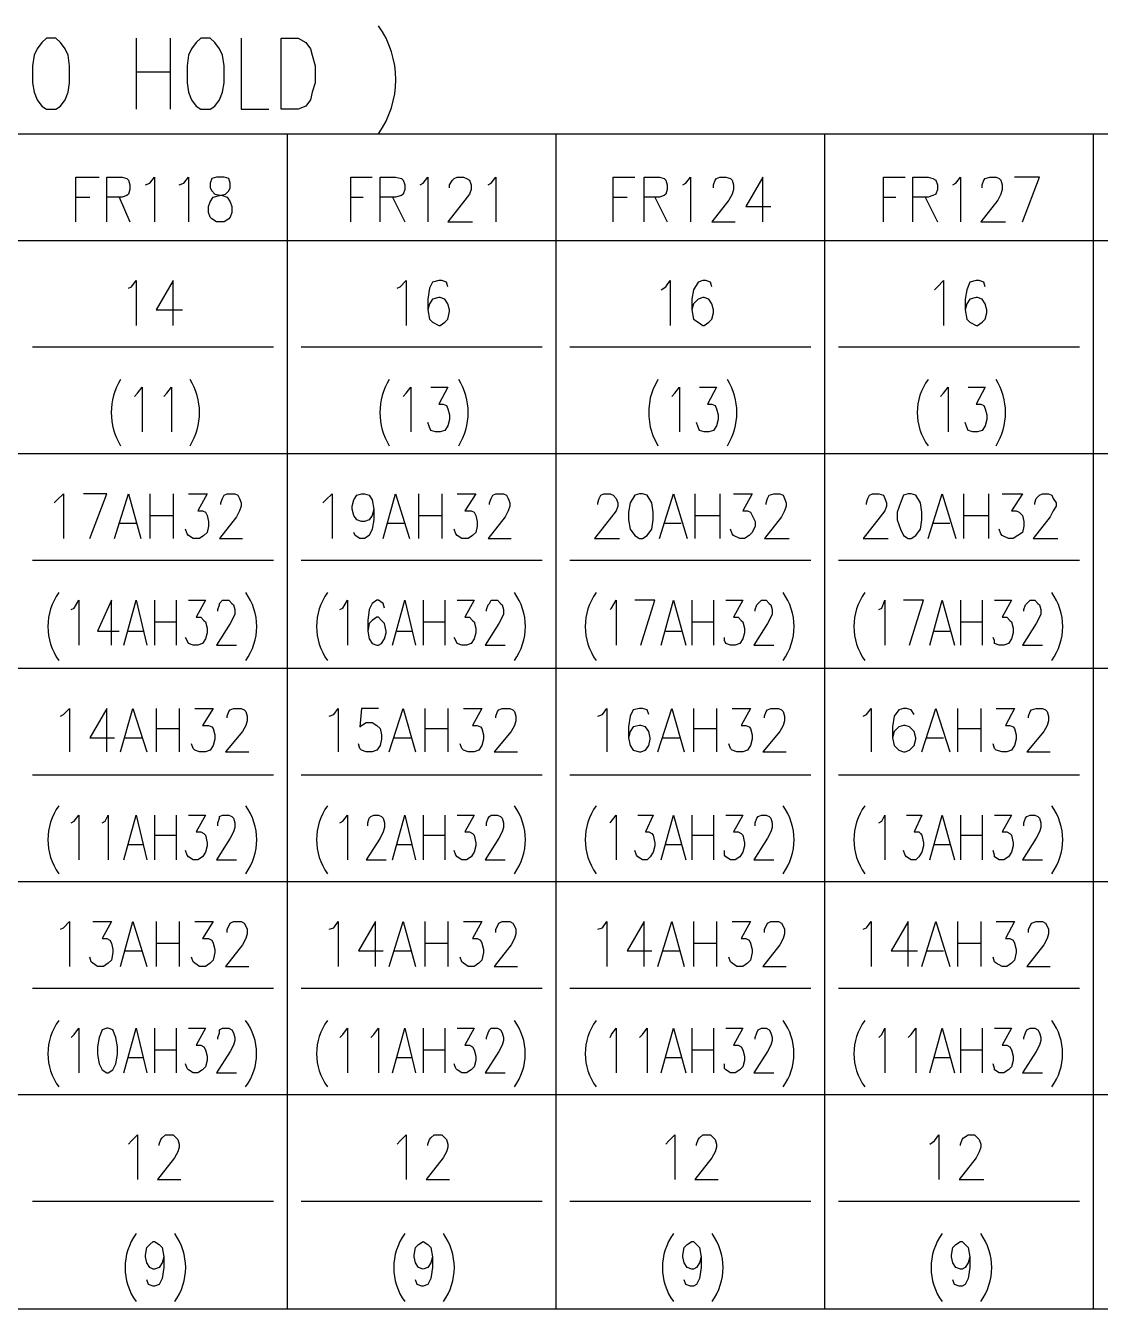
# Model space of a CAD drawing. Header units: millimetres. Extents: x 0.6 to 49, y 0.3 to 23.1.
# Drawn here: x 41.704 to 44.024, y 8.197 to 10.967 of the extents above; entities that cross this region are included whole.
import ezdxf

# ---------------------------------------------------------------- set-up
doc = ezdxf.new("R2010")
doc.units = ezdxf.units.MM
doc.layers.add('PDF_Geometry', color=7, linetype='Continuous')

msp = doc.modelspace()

# ---------------------------------------------------------------- linework, layer by layer
at = {"layer": 'PDF_Geometry', "lineweight": 25}
for points in [[(41.7494, 10.94), (41.7394, 10.93), (41.7294, 10.9167), (41.7228, 10.9033), (41.7194, 10.88), (41.7194, 10.8433), (41.7228, 10.8233), (41.7294, 10.8067), (41.7394, 10.7933), (41.7494, 10.7867), (41.7694, 10.7867), (41.7794, 10.7933), (41.7894, 10.8067), (41.7961, 10.8233), (41.7994, 10.8433), (41.7994, 10.88), (41.7961, 10.9033), (41.7894, 10.9167), (41.7794, 10.93), (41.7694, 10.94)], [(42.0828, 10.94), (42.0728, 10.93), (42.0628, 10.9167), (42.0561, 10.9033), (42.0528, 10.88), (42.0528, 10.8433), (42.0561, 10.8233), (42.0628, 10.8067), (42.0728, 10.7933), (42.0828, 10.7867), (42.1028, 10.7867), (42.1128, 10.7933), (42.1228, 10.8067), (42.1294, 10.8233), (42.1328, 10.8433), (42.1328, 10.88), (42.1294, 10.9033), (42.1228, 10.9167), (42.1128, 10.93), (42.1028, 10.94)], [(42.2561, 10.7867), (42.2561, 10.94), (42.2928, 10.94), (42.3094, 10.93), (42.3194, 10.9167), (42.3228, 10.9033), (42.3294, 10.88), (42.3294, 10.8433), (42.3228, 10.8233), (42.3194, 10.8067), (42.3094, 10.7933), (42.2928, 10.7867)], [(47.4894, 10.7333), (47.4894, 8.1967), (39.0694, 8.1967), (39.0694, 10.7333)], [(42.1161, 10.64), (42.1061, 10.6367), (42.1028, 10.6267), (42.1028, 10.6167), (42.1061, 10.61), (42.1128, 10.6033), (42.1294, 10.6), (42.1394, 10.5967), (42.1461, 10.5867), (42.1494, 10.5767), (42.1494, 10.5633), (42.1461, 10.5533), (42.1428, 10.55), (42.1328, 10.5433), (42.1161, 10.5433), (42.1061, 10.55), (42.1028, 10.5533), (42.0994, 10.5633), (42.0994, 10.5767), (42.1028, 10.5867), (42.1094, 10.5967), (42.1228, 10.6), (42.1361, 10.6033), (42.1428, 10.61), (42.1461, 10.6167), (42.1461, 10.6267), (42.1428, 10.6367), (42.1328, 10.64)], [(43.0294, 9.9567), (43.0194, 9.9533), (43.0094, 9.9367), (43.0061, 9.9167), (43.0061, 9.9), (43.0094, 9.88), (43.0194, 9.8667), (43.0294, 9.86), (43.0361, 9.86), (43.0461, 9.8667), (43.0561, 9.88), (43.0594, 9.9), (43.0594, 9.9167), (43.0561, 9.9367), (43.0461, 9.9533), (43.0361, 9.9567)], [(43.6094, 9.9567), (43.5994, 9.9533), (43.5928, 9.9367), (43.5861, 9.9167), (43.5861, 9.9), (43.5928, 9.88), (43.5994, 9.8667), (43.6094, 9.86), (43.6161, 9.86), (43.6261, 9.8667), (43.6361, 9.88), (43.6394, 9.9), (43.6394, 9.9167), (43.6361, 9.9367), (43.6261, 9.9533), (43.6161, 9.9567)], [(41.8794, 8.8033), (41.8694, 8.8), (41.8628, 8.7833), (41.8594, 8.7633), (41.8594, 8.7467), (41.8628, 8.7267), (41.8694, 8.7133), (41.8794, 8.7067), (41.8828, 8.7067), (41.8928, 8.7133), (41.8994, 8.7267), (41.9028, 8.7467), (41.9028, 8.7633), (41.8994, 8.7833), (41.8928, 8.8), (41.8828, 8.8033)]]:
    msp.add_lwpolyline(points, close=True, dxfattribs=at)
for points in [[(41.9428, 10.94), (41.9428, 10.7867)], [(42.0161, 10.94), (42.0161, 10.7867)], [(42.1694, 10.94), (42.1694, 10.7867), (42.2294, 10.7867)], [(41.9428, 10.8667), (42.0161, 10.8667)], [(42.2694, 8.1967), (42.2694, 10.7333)], [(42.8494, 8.1967), (42.8494, 10.7333)], [(43.4294, 8.1967), (43.4294, 10.7333)], [(44.0094, 8.1967), (44.0094, 10.7333)], [(41.8128, 10.5433), (41.8128, 10.64), (41.8628, 10.64)], [(41.8794, 10.5433), (41.8794, 10.64), (41.9128, 10.64), (41.9228, 10.6367), (41.9261, 10.6333), (41.9294, 10.6233), (41.9294, 10.6133), (41.9261, 10.6033), (41.9228, 10.6), (41.9128, 10.5967), (41.8794, 10.5967)], [(41.9628, 10.6233), (41.9728, 10.6267), (41.9828, 10.64), (41.9828, 10.5433)], [(42.0361, 10.6233), (42.0461, 10.6267), (42.0561, 10.64), (42.0561, 10.5433)], [(42.4061, 10.5433), (42.4061, 10.64), (42.4528, 10.64)], [(42.4694, 10.5433), (42.4694, 10.64), (42.5028, 10.64), (42.5161, 10.6367), (42.5194, 10.6333), (42.5228, 10.6233), (42.5228, 10.6133), (42.5194, 10.6033), (42.5161, 10.6), (42.5028, 10.5967), (42.4694, 10.5967)], [(42.5561, 10.6233), (42.5628, 10.6267), (42.5728, 10.64), (42.5728, 10.5433)], [(42.6194, 10.6167), (42.6194, 10.6233), (42.6261, 10.6333), (42.6294, 10.6367), (42.6361, 10.64), (42.6494, 10.64), (42.6561, 10.6367), (42.6628, 10.6333), (42.6661, 10.6233), (42.6661, 10.6133), (42.6628, 10.6033), (42.6528, 10.59), (42.6161, 10.5433), (42.6694, 10.5433)], [(42.7028, 10.6233), (42.7094, 10.6267), (42.7194, 10.64), (42.7194, 10.5433)], [(42.9728, 10.5433), (42.9728, 10.64), (43.0194, 10.64)], [(43.0394, 10.5433), (43.0394, 10.64), (43.0728, 10.64), (43.0828, 10.6367), (43.0861, 10.6333), (43.0894, 10.6233), (43.0894, 10.6133), (43.0861, 10.6033), (43.0828, 10.6), (43.0728, 10.5967), (43.0394, 10.5967)], [(43.1228, 10.6233), (43.1294, 10.6267), (43.1394, 10.64), (43.1394, 10.5433)], [(43.1894, 10.6167), (43.1894, 10.6233), (43.1928, 10.6333), (43.1961, 10.6367), (43.2028, 10.64), (43.2161, 10.64), (43.2261, 10.6367), (43.2294, 10.6333), (43.2328, 10.6233), (43.2328, 10.6133), (43.2294, 10.6033), (43.2228, 10.59), (43.1861, 10.5433), (43.2361, 10.5433)], [(43.2961, 10.5433), (43.2961, 10.64), (43.2594, 10.5767), (43.3128, 10.5767)], [(43.5561, 10.5433), (43.5561, 10.64), (43.6028, 10.64)], [(43.6194, 10.5433), (43.6194, 10.64), (43.6528, 10.64), (43.6628, 10.6367), (43.6694, 10.6333), (43.6728, 10.6233), (43.6728, 10.6133), (43.6694, 10.6033), (43.6628, 10.6), (43.6528, 10.5967), (43.6194, 10.5967)], [(43.7061, 10.6233), (43.7128, 10.6267), (43.7228, 10.64), (43.7228, 10.5433)], [(43.7694, 10.6167), (43.7694, 10.6233), (43.7728, 10.6333), (43.7761, 10.6367), (43.7861, 10.64), (43.7994, 10.64), (43.8061, 10.6367), (43.8094, 10.6333), (43.8128, 10.6233), (43.8128, 10.6133), (43.8094, 10.6033), (43.8028, 10.59), (43.7661, 10.5433), (43.8194, 10.5433)], [(43.8561, 10.5433), (43.8928, 10.64), (43.8394, 10.64)], [(41.8128, 10.5967), (41.8428, 10.5967)], [(41.9061, 10.5967), (41.9294, 10.5433)], [(42.4061, 10.5967), (42.4328, 10.5967)], [(42.4961, 10.5967), (42.5228, 10.5433)], [(42.9728, 10.5967), (43.0028, 10.5967)], [(43.0628, 10.5967), (43.0894, 10.5433)], [(43.5561, 10.5967), (43.5828, 10.5967)], [(43.6461, 10.5967), (43.6728, 10.5433)], [(39.0694, 10.5033), (47.4894, 10.5033)], [(41.9261, 10.4), (41.9328, 10.4033), (41.9428, 10.4167), (41.9428, 10.32)], [(42.0228, 10.32), (42.0228, 10.4167), (41.9861, 10.3533), (42.0428, 10.3533)], [(42.5061, 10.4), (42.5128, 10.4033), (42.5261, 10.4167), (42.5261, 10.32)], [(42.6161, 10.4033), (42.6128, 10.4133), (42.6028, 10.4167), (42.5961, 10.4167), (42.5828, 10.4133), (42.5761, 10.4), (42.5728, 10.3767), (42.5728, 10.3533), (42.5761, 10.3333), (42.5828, 10.3267), (42.5961, 10.32), (42.5994, 10.32), (42.6094, 10.3267), (42.6161, 10.3333), (42.6194, 10.35), (42.6194, 10.3533), (42.6161, 10.3667), (42.6094, 10.3767), (42.5994, 10.38), (42.5961, 10.38), (42.5828, 10.3767), (42.5761, 10.3667), (42.5728, 10.3533)], [(43.0761, 10.3967), (43.0861, 10.4033), (43.0961, 10.4167), (43.0961, 10.32)], [(43.1861, 10.4033), (43.1828, 10.4133), (43.1728, 10.4167), (43.1661, 10.4167), (43.1561, 10.4133), (43.1461, 10.3967), (43.1428, 10.3767), (43.1428, 10.3533), (43.1461, 10.3333), (43.1561, 10.3267), (43.1661, 10.32), (43.1694, 10.32), (43.1794, 10.3267), (43.1861, 10.3333), (43.1894, 10.3467), (43.1894, 10.3533), (43.1861, 10.3667), (43.1794, 10.3767), (43.1694, 10.38), (43.1661, 10.38), (43.1561, 10.3767), (43.1461, 10.3667), (43.1428, 10.3533)], [(43.6661, 10.3967), (43.6728, 10.4033), (43.6861, 10.4167), (43.6861, 10.32)], [(43.7761, 10.4033), (43.7728, 10.4133), (43.7628, 10.4167), (43.7561, 10.4167), (43.7428, 10.4133), (43.7361, 10.3967), (43.7328, 10.3767), (43.7328, 10.3533), (43.7361, 10.3333), (43.7428, 10.3267), (43.7561, 10.32), (43.7594, 10.32), (43.7694, 10.3267), (43.7761, 10.3333), (43.7794, 10.3467), (43.7794, 10.3533), (43.7761, 10.3667), (43.7694, 10.3767), (43.7594, 10.38), (43.7561, 10.38), (43.7428, 10.3767), (43.7361, 10.3667), (43.7328, 10.3533)], [(41.7194, 10.2733), (42.2394, 10.2733)], [(42.2994, 10.2733), (42.8194, 10.2733)], [(42.8794, 10.2733), (43.3994, 10.2733)], [(43.4594, 10.2733), (43.9794, 10.2733)], [(43.0694, 10.2033), (43.0661, 10.1967), (43.0594, 10.1833), (43.0528, 10.1633), (43.0494, 10.14), (43.0494, 10.1233), (43.0528, 10.1), (43.0594, 10.08), (43.0661, 10.0667), (43.0694, 10.06)], [(41.9394, 10.1667), (41.9461, 10.1733), (41.9561, 10.1867), (41.9561, 10.09)], [(42.0028, 10.1667), (42.0094, 10.1733), (42.0194, 10.1867), (42.0194, 10.09)], [(42.5194, 10.1667), (42.5261, 10.1733), (42.5361, 10.1867), (42.5361, 10.09)], [(42.5794, 10.1867), (42.6161, 10.1867), (42.5961, 10.15), (42.6061, 10.15), (42.6128, 10.1467), (42.6161, 10.14), (42.6194, 10.1267), (42.6194, 10.1167), (42.6161, 10.1033), (42.6094, 10.0933), (42.5994, 10.09), (42.5894, 10.09), (42.5794, 10.0933), (42.5761, 10.1), (42.5728, 10.11)], [(43.0994, 10.1667), (43.1061, 10.1733), (43.1161, 10.1867), (43.1161, 10.09)], [(43.1594, 10.1867), (43.1961, 10.1867), (43.1761, 10.15), (43.1861, 10.15), (43.1928, 10.1467), (43.1961, 10.14), (43.1994, 10.1267), (43.1994, 10.1167), (43.1961, 10.1033), (43.1894, 10.0933), (43.1794, 10.09), (43.1694, 10.09), (43.1594, 10.0933), (43.1561, 10.1), (43.1528, 10.11)], [(43.6794, 10.1667), (43.6861, 10.1733), (43.6961, 10.1867), (43.6961, 10.09)], [(43.7394, 10.1867), (43.7761, 10.1867), (43.7561, 10.15), (43.7661, 10.15), (43.7728, 10.1467), (43.7761, 10.14), (43.7794, 10.1267), (43.7794, 10.1167), (43.7761, 10.1033), (43.7694, 10.0933), (43.7594, 10.09), (43.7494, 10.09), (43.7394, 10.0933), (43.7361, 10.1), (43.7328, 10.11)], [(40.2294, 10.0433), (47.4894, 10.0433)], [(41.7661, 9.9367), (41.7728, 9.9433), (41.7861, 9.9567), (41.7861, 9.86)], [(41.8428, 9.86), (41.8794, 9.9567), (41.8294, 9.9567)], [(41.8961, 9.86), (41.9261, 9.9567), (41.9528, 9.86)], [(41.9728, 9.9567), (41.9728, 9.86)], [(42.0228, 9.9567), (42.0228, 9.86)], [(42.0561, 9.9567), (42.0961, 9.9567), (42.0761, 9.92), (42.0861, 9.92), (42.0928, 9.9167), (42.0961, 9.91), (42.0994, 9.8967), (42.0994, 9.8867), (42.0961, 9.8733), (42.0894, 9.8667), (42.0794, 9.86), (42.0661, 9.86), (42.0561, 9.8667), (42.0528, 9.87), (42.0494, 9.88)], [(42.1261, 9.9333), (42.1261, 9.9367), (42.1294, 9.9467), (42.1328, 9.9533), (42.1394, 9.9567), (42.1561, 9.9567), (42.1628, 9.9533), (42.1661, 9.9467), (42.1694, 9.9367), (42.1694, 9.93), (42.1661, 9.92), (42.1594, 9.9067), (42.1228, 9.86), (42.1728, 9.86)], [(42.3461, 9.9367), (42.3528, 9.9433), (42.3661, 9.9567), (42.3661, 9.86)], [(42.4561, 9.9233), (42.4528, 9.91), (42.4461, 9.9), (42.4361, 9.8967), (42.4294, 9.8967), (42.4194, 9.9), (42.4128, 9.91), (42.4094, 9.9233), (42.4094, 9.93), (42.4128, 9.9433), (42.4194, 9.9533), (42.4294, 9.9567), (42.4361, 9.9567), (42.4461, 9.9533), (42.4528, 9.9433), (42.4561, 9.9233), (42.4561, 9.9), (42.4528, 9.88), (42.4461, 9.8667), (42.4361, 9.86), (42.4261, 9.86), (42.4161, 9.8667), (42.4128, 9.8733)], [(42.4761, 9.86), (42.5028, 9.9567), (42.5328, 9.86)], [(42.5528, 9.9567), (42.5528, 9.86)], [(42.6028, 9.9567), (42.6028, 9.86)], [(42.6361, 9.9567), (42.6761, 9.9567), (42.6528, 9.92), (42.6661, 9.92), (42.6728, 9.9167), (42.6761, 9.91), (42.6794, 9.8967), (42.6794, 9.8867), (42.6761, 9.8733), (42.6694, 9.8667), (42.6594, 9.86), (42.6461, 9.86), (42.6361, 9.8667), (42.6328, 9.87), (42.6294, 9.88)], [(42.7061, 9.9333), (42.7061, 9.9367), (42.7094, 9.9467), (42.7128, 9.9533), (42.7194, 9.9567), (42.7361, 9.9567), (42.7428, 9.9533), (42.7461, 9.9467), (42.7494, 9.9367), (42.7494, 9.93), (42.7461, 9.92), (42.7394, 9.9067), (42.7028, 9.86), (42.7528, 9.86)], [(42.9394, 9.9333), (42.9394, 9.9367), (42.9428, 9.9467), (42.9461, 9.9533), (42.9528, 9.9567), (42.9661, 9.9567), (42.9728, 9.9533), (42.9794, 9.9467), (42.9828, 9.9367), (42.9828, 9.93), (42.9794, 9.92), (42.9694, 9.9067), (42.9328, 9.86), (42.9861, 9.86)], [(43.0728, 9.86), (43.1028, 9.9567), (43.1328, 9.86)], [(43.1494, 9.9567), (43.1494, 9.86)], [(43.2028, 9.9567), (43.2028, 9.86)], [(43.2328, 9.9567), (43.2728, 9.9567), (43.2528, 9.92), (43.2628, 9.92), (43.2694, 9.9167), (43.2728, 9.91), (43.2794, 9.8967), (43.2794, 9.8867), (43.2728, 9.8733), (43.2661, 9.8667), (43.2561, 9.86), (43.2461, 9.86), (43.2328, 9.8667), (43.2294, 9.87), (43.2261, 9.88)], [(43.3028, 9.9333), (43.3028, 9.9367), (43.3061, 9.9467), (43.3094, 9.9533), (43.3194, 9.9567), (43.3328, 9.9567), (43.3394, 9.9533), (43.3428, 9.9467), (43.3461, 9.9367), (43.3461, 9.93), (43.3428, 9.92), (43.3361, 9.9067), (43.2994, 9.86), (43.3528, 9.86)], [(43.5194, 9.9333), (43.5194, 9.9367), (43.5228, 9.9467), (43.5261, 9.9533), (43.5328, 9.9567), (43.5461, 9.9567), (43.5561, 9.9533), (43.5594, 9.9467), (43.5628, 9.9367), (43.5628, 9.93), (43.5594, 9.92), (43.5494, 9.9067), (43.5128, 9.86), (43.5661, 9.86)], [(43.6528, 9.86), (43.6828, 9.9567), (43.7128, 9.86)], [(43.7294, 9.9567), (43.7294, 9.86)], [(43.7828, 9.9567), (43.7828, 9.86)], [(43.8128, 9.9567), (43.8561, 9.9567), (43.8328, 9.92), (43.8428, 9.92), (43.8494, 9.9167), (43.8561, 9.91), (43.8594, 9.8967), (43.8594, 9.8867), (43.8561, 9.8733), (43.8461, 9.8667), (43.8361, 9.86), (43.8261, 9.86), (43.8128, 9.8667), (43.8094, 9.87), (43.8061, 9.88)], [(43.8828, 9.9333), (43.8828, 9.9367), (43.8861, 9.9467), (43.8928, 9.9533), (43.8994, 9.9567), (43.9128, 9.9567), (43.9194, 9.9533), (43.9228, 9.9467), (43.9294, 9.9367), (43.9294, 9.93), (43.9228, 9.92), (43.9161, 9.9067), (43.8794, 9.86), (43.9328, 9.86)], [(41.9061, 9.8933), (41.9428, 9.8933)], [(41.9728, 9.91), (42.0228, 9.91)], [(42.4861, 9.8933), (42.5228, 9.8933)], [(42.5528, 9.91), (42.6028, 9.91)], [(43.0828, 9.8933), (43.1194, 9.8933)], [(43.1494, 9.91), (43.2028, 9.91)], [(43.6628, 9.8933), (43.6994, 9.8933)], [(43.7294, 9.91), (43.7828, 9.91)], [(41.7194, 9.8133), (42.2394, 9.8133)], [(42.2994, 9.8133), (42.8194, 9.8133)], [(42.8794, 9.8133), (43.3994, 9.8133)], [(43.4594, 9.8133), (43.9794, 9.8133)], [(41.8028, 9.7067), (41.8094, 9.71), (41.8194, 9.7267), (41.8194, 9.63)], [(41.8894, 9.63), (41.8894, 9.7267), (41.8594, 9.66), (41.9061, 9.66)], [(41.9161, 9.63), (41.9428, 9.7267), (41.9661, 9.63)], [(41.9828, 9.7267), (41.9828, 9.63)], [(42.0294, 9.7267), (42.0294, 9.63)], [(42.0561, 9.7267), (42.0928, 9.7267), (42.0728, 9.69), (42.0828, 9.69), (42.0894, 9.6833), (42.0928, 9.68), (42.0961, 9.6667), (42.0961, 9.6567), (42.0928, 9.6433), (42.0861, 9.6333), (42.0761, 9.63), (42.0661, 9.63), (42.0561, 9.6333), (42.0528, 9.64), (42.0494, 9.6467)], [(42.1194, 9.7033), (42.1194, 9.7067), (42.1228, 9.7167), (42.1228, 9.72), (42.1294, 9.7267), (42.1428, 9.7267), (42.1494, 9.72), (42.1528, 9.7167), (42.1561, 9.7067), (42.1561, 9.6967), (42.1528, 9.69), (42.1461, 9.6767), (42.1161, 9.63), (42.1594, 9.63)], [(42.3828, 9.7067), (42.3894, 9.71), (42.3994, 9.7267), (42.3994, 9.63)], [(42.4794, 9.71), (42.4761, 9.72), (42.4661, 9.7267), (42.4628, 9.7267), (42.4528, 9.72), (42.4461, 9.7067), (42.4428, 9.6833), (42.4428, 9.66), (42.4461, 9.6433), (42.4528, 9.6333), (42.4628, 9.63), (42.4661, 9.63), (42.4728, 9.6333), (42.4794, 9.6433), (42.4828, 9.6567), (42.4828, 9.66), (42.4794, 9.6767), (42.4728, 9.6833), (42.4661, 9.69), (42.4628, 9.69), (42.4528, 9.6833), (42.4461, 9.6767), (42.4428, 9.66)], [(42.4961, 9.63), (42.5228, 9.7267), (42.5461, 9.63)], [(42.5628, 9.7267), (42.5628, 9.63)], [(42.6094, 9.7267), (42.6094, 9.63)], [(42.6361, 9.7267), (42.6728, 9.7267), (42.6528, 9.69), (42.6628, 9.69), (42.6694, 9.6833), (42.6728, 9.68), (42.6761, 9.6667), (42.6761, 9.6567), (42.6728, 9.6433), (42.6661, 9.6333), (42.6561, 9.63), (42.6461, 9.63), (42.6361, 9.6333), (42.6328, 9.64), (42.6294, 9.6467)], [(42.6994, 9.7033), (42.6994, 9.7067), (42.7028, 9.7167), (42.7061, 9.72), (42.7094, 9.7267), (42.7228, 9.7267), (42.7294, 9.72), (42.7328, 9.7167), (42.7361, 9.7067), (42.7361, 9.6967), (42.7328, 9.69), (42.7261, 9.6767), (42.6961, 9.63), (42.7394, 9.63)], [(42.9661, 9.7067), (42.9694, 9.71), (42.9794, 9.7267), (42.9794, 9.63)], [(43.0328, 9.63), (43.0628, 9.7267), (43.0194, 9.7267)], [(43.0761, 9.63), (43.1028, 9.7267), (43.1294, 9.63)], [(43.1428, 9.7267), (43.1428, 9.63)], [(43.1894, 9.7267), (43.1894, 9.63)], [(43.2161, 9.7267), (43.2528, 9.7267), (43.2328, 9.69), (43.2428, 9.69), (43.2494, 9.6833), (43.2528, 9.68), (43.2561, 9.6667), (43.2561, 9.6567), (43.2528, 9.6433), (43.2461, 9.6333), (43.2361, 9.63), (43.2261, 9.63), (43.2161, 9.6333), (43.2128, 9.64), (43.2128, 9.6467)], [(43.2794, 9.7033), (43.2794, 9.7067), (43.2828, 9.7167), (43.2861, 9.72), (43.2928, 9.7267), (43.3028, 9.7267), (43.3094, 9.72), (43.3128, 9.7167), (43.3161, 9.7067), (43.3161, 9.6967), (43.3128, 9.69), (43.3061, 9.6767), (43.2761, 9.63), (43.3194, 9.63)], [(43.5461, 9.7067), (43.5528, 9.71), (43.5594, 9.7267), (43.5594, 9.63)], [(43.6128, 9.63), (43.6428, 9.7267), (43.5994, 9.7267)], [(43.6561, 9.63), (43.6828, 9.7267), (43.7094, 9.63)], [(43.7228, 9.7267), (43.7228, 9.63)], [(43.7694, 9.7267), (43.7694, 9.63)], [(43.7961, 9.7267), (43.8328, 9.7267), (43.8128, 9.69), (43.8228, 9.69), (43.8294, 9.6833), (43.8328, 9.68), (43.8361, 9.6667), (43.8361, 9.6567), (43.8328, 9.6433), (43.8261, 9.6333), (43.8161, 9.63), (43.8061, 9.63), (43.7961, 9.6333), (43.7961, 9.64), (43.7928, 9.6467)], [(43.8594, 9.7033), (43.8594, 9.7067), (43.8628, 9.7167), (43.8661, 9.72), (43.8728, 9.7267), (43.8828, 9.7267), (43.8894, 9.72), (43.8928, 9.7167), (43.8961, 9.7067), (43.8961, 9.6967), (43.8928, 9.69), (43.8861, 9.6767), (43.8561, 9.63), (43.8994, 9.63)], [(41.9828, 9.68), (42.0294, 9.68)], [(42.5628, 9.68), (42.6094, 9.68)], [(43.1428, 9.68), (43.1894, 9.68)], [(43.7228, 9.68), (43.7694, 9.68)], [(41.9261, 9.66), (41.9594, 9.66)], [(42.5061, 9.66), (42.5394, 9.66)], [(43.0861, 9.66), (43.1194, 9.66)], [(43.6661, 9.66), (43.6994, 9.66)], [(40.2294, 9.58), (47.4894, 9.58)], [(41.7794, 9.4767), (41.7861, 9.48), (41.7994, 9.4933), (41.7994, 9.4)], [(41.8794, 9.4), (41.8794, 9.4933), (41.8428, 9.43), (41.8961, 9.43)], [(41.9094, 9.4), (41.9361, 9.4933), (41.9661, 9.4)], [(41.9861, 9.4933), (41.9861, 9.4)], [(42.0361, 9.4933), (42.0361, 9.4)], [(42.0694, 9.4933), (42.1094, 9.4933), (42.0861, 9.4567), (42.0994, 9.4567), (42.1061, 9.4533), (42.1094, 9.45), (42.1128, 9.4367), (42.1128, 9.4267), (42.1094, 9.4133), (42.1028, 9.4033), (42.0928, 9.4), (42.0794, 9.4), (42.0694, 9.4033), (42.0661, 9.4067), (42.0628, 9.4167)], [(42.1394, 9.4733), (42.1394, 9.4767), (42.1428, 9.4867), (42.1461, 9.49), (42.1528, 9.4933), (42.1694, 9.4933), (42.1761, 9.49), (42.1794, 9.4867), (42.1828, 9.4767), (42.1828, 9.4667), (42.1794, 9.4567), (42.1728, 9.4433), (42.1361, 9.4), (42.1861, 9.4)], [(42.3594, 9.4767), (42.3694, 9.48), (42.3794, 9.4933), (42.3794, 9.4)], [(42.4661, 9.4933), (42.4294, 9.4933), (42.4261, 9.4533), (42.4294, 9.4567), (42.4394, 9.4633), (42.4528, 9.4633), (42.4628, 9.4567), (42.4694, 9.45), (42.4728, 9.4367), (42.4728, 9.4267), (42.4694, 9.4133), (42.4628, 9.4033), (42.4528, 9.4), (42.4394, 9.4), (42.4294, 9.4033), (42.4261, 9.4067), (42.4228, 9.4167)], [(42.4894, 9.4), (42.5194, 9.4933), (42.5461, 9.4)], [(42.5661, 9.4933), (42.5661, 9.4)], [(42.6161, 9.4933), (42.6161, 9.4)], [(42.6494, 9.4933), (42.6894, 9.4933), (42.6694, 9.4567), (42.6794, 9.4567), (42.6861, 9.4533), (42.6894, 9.45), (42.6928, 9.4367), (42.6928, 9.4267), (42.6894, 9.4133), (42.6828, 9.4033), (42.6728, 9.4), (42.6594, 9.4), (42.6494, 9.4033), (42.6461, 9.4067), (42.6428, 9.4167)], [(42.7194, 9.4733), (42.7194, 9.4767), (42.7228, 9.4867), (42.7261, 9.49), (42.7328, 9.4933), (42.7494, 9.4933), (42.7561, 9.49), (42.7594, 9.4867), (42.7628, 9.4767), (42.7628, 9.4667), (42.7594, 9.4567), (42.7528, 9.4433), (42.7161, 9.4), (42.7661, 9.4)], [(42.9394, 9.4767), (42.9494, 9.48), (42.9594, 9.4933), (42.9594, 9.4)], [(43.0494, 9.48), (43.0461, 9.49), (43.0361, 9.4933), (43.0294, 9.4933), (43.0161, 9.49), (43.0094, 9.4767), (43.0061, 9.4533), (43.0061, 9.43), (43.0094, 9.4133), (43.0161, 9.4033), (43.0294, 9.4), (43.0328, 9.4), (43.0428, 9.4033), (43.0494, 9.4133), (43.0528, 9.4267), (43.0528, 9.43), (43.0494, 9.4433), (43.0428, 9.4533), (43.0328, 9.4567), (43.0294, 9.4567), (43.0161, 9.4533), (43.0094, 9.4433), (43.0061, 9.43)], [(43.0694, 9.4), (43.0994, 9.4933), (43.1261, 9.4)], [(43.1461, 9.4933), (43.1461, 9.4)], [(43.1961, 9.4933), (43.1961, 9.4)], [(43.2294, 9.4933), (43.2694, 9.4933), (43.2494, 9.4567), (43.2594, 9.4567), (43.2661, 9.4533), (43.2694, 9.45), (43.2728, 9.4367), (43.2728, 9.4267), (43.2694, 9.4133), (43.2628, 9.4033), (43.2528, 9.4), (43.2394, 9.4), (43.2294, 9.4033), (43.2261, 9.4067), (43.2228, 9.4167)], [(43.2994, 9.4733), (43.2994, 9.4767), (43.3028, 9.4867), (43.3061, 9.49), (43.3128, 9.4933), (43.3294, 9.4933), (43.3361, 9.49), (43.3394, 9.4867), (43.3428, 9.4767), (43.3428, 9.4667), (43.3394, 9.4567), (43.3328, 9.4433), (43.2961, 9.4), (43.3461, 9.4)], [(43.5128, 9.4767), (43.5194, 9.48), (43.5294, 9.4933), (43.5294, 9.4)], [(43.6228, 9.48), (43.6161, 9.49), (43.6061, 9.4933), (43.5994, 9.4933), (43.5894, 9.49), (43.5794, 9.4767), (43.5761, 9.4533), (43.5761, 9.43), (43.5794, 9.4133), (43.5894, 9.4033), (43.5994, 9.4), (43.6028, 9.4), (43.6128, 9.4033), (43.6228, 9.4133), (43.6261, 9.4267), (43.6261, 9.43), (43.6228, 9.4433), (43.6128, 9.4533), (43.6028, 9.4567), (43.5994, 9.4567), (43.5894, 9.4533), (43.5794, 9.4433), (43.5761, 9.43)], [(43.6394, 9.4), (43.6694, 9.4933), (43.6994, 9.4)], [(43.7161, 9.4933), (43.7161, 9.4)], [(43.7661, 9.4933), (43.7661, 9.4)], [(43.7994, 9.4933), (43.8394, 9.4933), (43.8194, 9.4567), (43.8294, 9.4567), (43.8361, 9.4533), (43.8394, 9.45), (43.8428, 9.4367), (43.8428, 9.4267), (43.8394, 9.4133), (43.8328, 9.4033), (43.8228, 9.4), (43.8128, 9.4), (43.7994, 9.4033), (43.7961, 9.4067), (43.7928, 9.4167)], [(43.8694, 9.4733), (43.8694, 9.4767), (43.8728, 9.4867), (43.8761, 9.49), (43.8861, 9.4933), (43.8994, 9.4933), (43.9061, 9.49), (43.9094, 9.4867), (43.9128, 9.4767), (43.9128, 9.4667), (43.9094, 9.4567), (43.9028, 9.4433), (43.8661, 9.4), (43.9161, 9.4)], [(41.9861, 9.45), (42.0361, 9.45)], [(42.5661, 9.45), (42.6161, 9.45)], [(43.1461, 9.45), (43.1961, 9.45)], [(43.7161, 9.45), (43.7661, 9.45)], [(41.9194, 9.43), (41.9561, 9.43)], [(42.4994, 9.43), (42.5361, 9.43)], [(43.0794, 9.43), (43.1161, 9.43)], [(43.6494, 9.43), (43.6861, 9.43)], [(41.7194, 9.35), (42.2394, 9.35)], [(42.2994, 9.35), (42.8194, 9.35)], [(42.8794, 9.35), (43.3994, 9.35)], [(43.4594, 9.35), (43.9794, 9.35)], [(41.8028, 9.2467), (41.8094, 9.25), (41.8194, 9.2633), (41.8194, 9.1667)], [(41.8694, 9.2467), (41.8761, 9.25), (41.8828, 9.2633), (41.8828, 9.1667)], [(41.9161, 9.1667), (41.9428, 9.2633), (41.9661, 9.1667)], [(41.9828, 9.2633), (41.9828, 9.1667)], [(42.0294, 9.2633), (42.0294, 9.1667)], [(42.0561, 9.2633), (42.0928, 9.2633), (42.0728, 9.2267), (42.0828, 9.2267), (42.0894, 9.2233), (42.0928, 9.22), (42.0961, 9.2033), (42.0961, 9.1967), (42.0928, 9.1833), (42.0861, 9.1733), (42.0761, 9.1667), (42.0661, 9.1667), (42.0561, 9.1733), (42.0528, 9.1767), (42.0494, 9.1867)], [(42.1194, 9.24), (42.1194, 9.2467), (42.1228, 9.2567), (42.1228, 9.26), (42.1294, 9.2633), (42.1428, 9.2633), (42.1494, 9.26), (42.1528, 9.2567), (42.1561, 9.2467), (42.1561, 9.2367), (42.1528, 9.2267), (42.1461, 9.2133), (42.1161, 9.1667), (42.1594, 9.1667)], [(42.3828, 9.2467), (42.3894, 9.25), (42.3994, 9.2633), (42.3994, 9.1667)], [(42.4428, 9.24), (42.4428, 9.2467), (42.4461, 9.2567), (42.4494, 9.26), (42.4561, 9.2633), (42.4661, 9.2633), (42.4728, 9.26), (42.4761, 9.2567), (42.4794, 9.2467), (42.4794, 9.2367), (42.4761, 9.2267), (42.4694, 9.2133), (42.4394, 9.1667), (42.4828, 9.1667)], [(42.4961, 9.1667), (42.5228, 9.2633), (42.5461, 9.1667)], [(42.5628, 9.2633), (42.5628, 9.1667)], [(42.6094, 9.2633), (42.6094, 9.1667)], [(42.6361, 9.2633), (42.6728, 9.2633), (42.6528, 9.2267), (42.6628, 9.2267), (42.6694, 9.2233), (42.6728, 9.22), (42.6761, 9.2033), (42.6761, 9.1967), (42.6728, 9.1833), (42.6661, 9.1733), (42.6561, 9.1667), (42.6461, 9.1667), (42.6361, 9.1733), (42.6328, 9.1767), (42.6294, 9.1867)], [(42.6994, 9.24), (42.6994, 9.2467), (42.7028, 9.2567), (42.7061, 9.26), (42.7094, 9.2633), (42.7228, 9.2633), (42.7294, 9.26), (42.7328, 9.2567), (42.7361, 9.2467), (42.7361, 9.2367), (42.7328, 9.2267), (42.7261, 9.2133), (42.6961, 9.1667), (42.7394, 9.1667)], [(42.9661, 9.2467), (42.9694, 9.25), (42.9794, 9.2633), (42.9794, 9.1667)], [(43.0261, 9.2633), (43.0594, 9.2633), (43.0428, 9.2267), (43.0494, 9.2267), (43.0561, 9.2233), (43.0594, 9.22), (43.0628, 9.2033), (43.0628, 9.1967), (43.0594, 9.1833), (43.0528, 9.1733), (43.0461, 9.1667), (43.0361, 9.1667), (43.0261, 9.1733), (43.0228, 9.1767), (43.0194, 9.1867)], [(43.0761, 9.1667), (43.1028, 9.2633), (43.1294, 9.1667)], [(43.1428, 9.2633), (43.1428, 9.1667)], [(43.1894, 9.2633), (43.1894, 9.1667)], [(43.2161, 9.2633), (43.2528, 9.2633), (43.2328, 9.2267), (43.2428, 9.2267), (43.2494, 9.2233), (43.2528, 9.22), (43.2561, 9.2033), (43.2561, 9.1967), (43.2528, 9.1833), (43.2461, 9.1733), (43.2361, 9.1667), (43.2261, 9.1667), (43.2161, 9.1733), (43.2128, 9.1767), (43.2128, 9.1867)], [(43.2794, 9.24), (43.2794, 9.2467), (43.2828, 9.2567), (43.2861, 9.26), (43.2928, 9.2633), (43.3028, 9.2633), (43.3094, 9.26), (43.3128, 9.2567), (43.3161, 9.2467), (43.3161, 9.2367), (43.3128, 9.2267), (43.3061, 9.2133), (43.2761, 9.1667), (43.3194, 9.1667)], [(43.5461, 9.2467), (43.5528, 9.25), (43.5594, 9.2633), (43.5594, 9.1667)], [(43.6061, 9.2633), (43.6394, 9.2633), (43.6228, 9.2267), (43.6328, 9.2267), (43.6361, 9.2233), (43.6394, 9.22), (43.6428, 9.2033), (43.6428, 9.1967), (43.6394, 9.1833), (43.6328, 9.1733), (43.6261, 9.1667), (43.6161, 9.1667), (43.6061, 9.1733), (43.6028, 9.1767), (43.5994, 9.1867)], [(43.6561, 9.1667), (43.6828, 9.2633), (43.7094, 9.1667)], [(43.7228, 9.2633), (43.7228, 9.1667)], [(43.7694, 9.2633), (43.7694, 9.1667)], [(43.7961, 9.2633), (43.8328, 9.2633), (43.8128, 9.2267), (43.8228, 9.2267), (43.8294, 9.2233), (43.8328, 9.22), (43.8361, 9.2033), (43.8361, 9.1967), (43.8328, 9.1833), (43.8261, 9.1733), (43.8161, 9.1667), (43.8061, 9.1667), (43.7961, 9.1733), (43.7961, 9.1767), (43.7928, 9.1867)], [(43.8594, 9.24), (43.8594, 9.2467), (43.8628, 9.2567), (43.8661, 9.26), (43.8728, 9.2633), (43.8828, 9.2633), (43.8894, 9.26), (43.8928, 9.2567), (43.8961, 9.2467), (43.8961, 9.2367), (43.8928, 9.2267), (43.8861, 9.2133), (43.8561, 9.1667), (43.8994, 9.1667)], [(41.9261, 9.2), (41.9594, 9.2)], [(41.9828, 9.22), (42.0294, 9.22)], [(42.5061, 9.2), (42.5394, 9.2)], [(42.5628, 9.22), (42.6094, 9.22)], [(43.0861, 9.2), (43.1194, 9.2)], [(43.1428, 9.22), (43.1894, 9.22)], [(43.6661, 9.2), (43.6994, 9.2)], [(43.7228, 9.22), (43.7694, 9.22)], [(40.2294, 9.12), (47.4894, 9.12)], [(41.7794, 9.0167), (41.7861, 9.02), (41.7994, 9.0333), (41.7994, 8.9367)], [(41.8494, 9.0333), (41.8894, 9.0333), (41.8694, 8.9967), (41.8794, 8.9967), (41.8861, 8.9933), (41.8894, 8.9867), (41.8928, 8.9733), (41.8928, 8.9667), (41.8894, 8.95), (41.8828, 8.9433), (41.8728, 8.9367), (41.8594, 8.9367), (41.8494, 8.9433), (41.8461, 8.9467), (41.8428, 8.9567)], [(41.9094, 8.9367), (41.9361, 9.0333), (41.9661, 8.9367)], [(41.9861, 9.0333), (41.9861, 8.9367)], [(42.0361, 9.0333), (42.0361, 8.9367)], [(42.0694, 9.0333), (42.1094, 9.0333), (42.0861, 8.9967), (42.0994, 8.9967), (42.1061, 8.9933), (42.1094, 8.9867), (42.1128, 8.9733), (42.1128, 8.9667), (42.1094, 8.95), (42.1028, 8.9433), (42.0928, 8.9367), (42.0794, 8.9367), (42.0694, 8.9433), (42.0661, 8.9467), (42.0628, 8.9567)], [(42.1394, 9.01), (42.1394, 9.0167), (42.1428, 9.0233), (42.1461, 9.03), (42.1528, 9.0333), (42.1694, 9.0333), (42.1761, 9.03), (42.1794, 9.0233), (42.1828, 9.0167), (42.1828, 9.0067), (42.1794, 8.9967), (42.1728, 8.9833), (42.1361, 8.9367), (42.1861, 8.9367)], [(42.3594, 9.0167), (42.3694, 9.02), (42.3794, 9.0333), (42.3794, 8.9367)], [(42.4594, 8.9367), (42.4594, 9.0333), (42.4228, 8.97), (42.4761, 8.97)], [(42.4894, 8.9367), (42.5194, 9.0333), (42.5461, 8.9367)], [(42.5661, 9.0333), (42.5661, 8.9367)], [(42.6161, 9.0333), (42.6161, 8.9367)], [(42.6494, 9.0333), (42.6894, 9.0333), (42.6694, 8.9967), (42.6794, 8.9967), (42.6861, 8.9933), (42.6894, 8.9867), (42.6928, 8.9733), (42.6928, 8.9667), (42.6894, 8.95), (42.6828, 8.9433), (42.6728, 8.9367), (42.6594, 8.9367), (42.6494, 8.9433), (42.6461, 8.9467), (42.6428, 8.9567)], [(42.7194, 9.01), (42.7194, 9.0167), (42.7228, 9.0233), (42.7261, 9.03), (42.7328, 9.0333), (42.7494, 9.0333), (42.7561, 9.03), (42.7594, 9.0233), (42.7628, 9.0167), (42.7628, 9.0067), (42.7594, 8.9967), (42.7528, 8.9833), (42.7161, 8.9367), (42.7661, 8.9367)], [(42.9394, 9.0167), (42.9494, 9.02), (42.9594, 9.0333), (42.9594, 8.9367)], [(43.0394, 8.9367), (43.0394, 9.0333), (43.0028, 8.97), (43.0561, 8.97)], [(43.0694, 8.9367), (43.0994, 9.0333), (43.1261, 8.9367)], [(43.1461, 9.0333), (43.1461, 8.9367)], [(43.1961, 9.0333), (43.1961, 8.9367)], [(43.2294, 9.0333), (43.2694, 9.0333), (43.2494, 8.9967), (43.2594, 8.9967), (43.2661, 8.9933), (43.2694, 8.9867), (43.2728, 8.9733), (43.2728, 8.9667), (43.2694, 8.95), (43.2628, 8.9433), (43.2528, 8.9367), (43.2394, 8.9367), (43.2294, 8.9433), (43.2261, 8.9467), (43.2228, 8.9567)], [(43.2994, 9.01), (43.2994, 9.0167), (43.3028, 9.0233), (43.3061, 9.03), (43.3128, 9.0333), (43.3294, 9.0333), (43.3361, 9.03), (43.3394, 9.0233), (43.3428, 9.0167), (43.3428, 9.0067), (43.3394, 8.9967), (43.3328, 8.9833), (43.2961, 8.9367), (43.3461, 8.9367)], [(43.5128, 9.0167), (43.5194, 9.02), (43.5294, 9.0333), (43.5294, 8.9367)], [(43.6094, 8.9367), (43.6094, 9.0333), (43.5728, 8.97), (43.6294, 8.97)], [(43.6394, 8.9367), (43.6694, 9.0333), (43.6994, 8.9367)], [(43.7161, 9.0333), (43.7161, 8.9367)], [(43.7661, 9.0333), (43.7661, 8.9367)], [(43.7994, 9.0333), (43.8394, 9.0333), (43.8194, 8.9967), (43.8294, 8.9967), (43.8361, 8.9933), (43.8394, 8.9867), (43.8428, 8.9733), (43.8428, 8.9667), (43.8394, 8.95), (43.8328, 8.9433), (43.8228, 8.9367), (43.8128, 8.9367), (43.7994, 8.9433), (43.7961, 8.9467), (43.7928, 8.9567)], [(43.8694, 9.01), (43.8694, 9.0167), (43.8728, 9.0233), (43.8761, 9.03), (43.8861, 9.0333), (43.8994, 9.0333), (43.9061, 9.03), (43.9094, 9.0233), (43.9128, 9.0167), (43.9128, 9.0067), (43.9094, 8.9967), (43.9028, 8.9833), (43.8661, 8.9367), (43.9161, 8.9367)], [(41.9861, 8.9867), (42.0361, 8.9867)], [(42.5661, 8.9867), (42.6161, 8.9867)], [(43.1461, 8.9867), (43.1961, 8.9867)], [(43.7161, 8.9867), (43.7661, 8.9867)], [(41.9194, 8.97), (41.9561, 8.97)], [(42.4994, 8.97), (42.5361, 8.97)], [(43.0794, 8.97), (43.1161, 8.97)], [(43.6494, 8.97), (43.6861, 8.97)], [(41.7194, 8.89), (42.2394, 8.89)], [(42.2994, 8.89), (42.8194, 8.89)], [(42.8794, 8.89), (43.3994, 8.89)], [(43.4594, 8.89), (43.9794, 8.89)], [(41.8028, 8.7833), (41.8094, 8.79), (41.8194, 8.8033), (41.8194, 8.7067)], [(41.9161, 8.7067), (41.9428, 8.8033), (41.9661, 8.7067)], [(41.9828, 8.8033), (41.9828, 8.7067)], [(42.0294, 8.8033), (42.0294, 8.7067)], [(42.0561, 8.8033), (42.0928, 8.8033), (42.0728, 8.7667), (42.0828, 8.7667), (42.0894, 8.7633), (42.0928, 8.7567), (42.0961, 8.7433), (42.0961, 8.7333), (42.0928, 8.72), (42.0861, 8.7133), (42.0761, 8.7067), (42.0661, 8.7067), (42.0561, 8.7133), (42.0528, 8.7167), (42.0494, 8.7267)], [(42.1194, 8.78), (42.1194, 8.7833), (42.1228, 8.7933), (42.1228, 8.8), (42.1294, 8.8033), (42.1428, 8.8033), (42.1494, 8.8), (42.1528, 8.7933), (42.1561, 8.7833), (42.1561, 8.7767), (42.1528, 8.7667), (42.1461, 8.7533), (42.1161, 8.7067), (42.1594, 8.7067)], [(42.3828, 8.7833), (42.3894, 8.79), (42.3994, 8.8033), (42.3994, 8.7067)], [(42.4494, 8.7833), (42.4561, 8.79), (42.4661, 8.8033), (42.4661, 8.7067)], [(42.4961, 8.7067), (42.5228, 8.8033), (42.5461, 8.7067)], [(42.5628, 8.8033), (42.5628, 8.7067)], [(42.6094, 8.8033), (42.6094, 8.7067)], [(42.6361, 8.8033), (42.6728, 8.8033), (42.6528, 8.7667), (42.6628, 8.7667), (42.6694, 8.7633), (42.6728, 8.7567), (42.6761, 8.7433), (42.6761, 8.7333), (42.6728, 8.72), (42.6661, 8.7133), (42.6561, 8.7067), (42.6461, 8.7067), (42.6361, 8.7133), (42.6328, 8.7167), (42.6294, 8.7267)], [(42.6994, 8.78), (42.6994, 8.7833), (42.7028, 8.7933), (42.7061, 8.8), (42.7094, 8.8033), (42.7228, 8.8033), (42.7294, 8.8), (42.7328, 8.7933), (42.7361, 8.7833), (42.7361, 8.7767), (42.7328, 8.7667), (42.7261, 8.7533), (42.6961, 8.7067), (42.7394, 8.7067)], [(42.9661, 8.7833), (42.9694, 8.79), (42.9794, 8.8033), (42.9794, 8.7067)], [(43.0294, 8.7833), (43.0361, 8.79), (43.0461, 8.8033), (43.0461, 8.7067)], [(43.0761, 8.7067), (43.1028, 8.8033), (43.1294, 8.7067)], [(43.1428, 8.8033), (43.1428, 8.7067)], [(43.1894, 8.8033), (43.1894, 8.7067)], [(43.2161, 8.8033), (43.2528, 8.8033), (43.2328, 8.7667), (43.2428, 8.7667), (43.2494, 8.7633), (43.2528, 8.7567), (43.2561, 8.7433), (43.2561, 8.7333), (43.2528, 8.72), (43.2461, 8.7133), (43.2361, 8.7067), (43.2261, 8.7067), (43.2161, 8.7133), (43.2128, 8.7167), (43.2128, 8.7267)], [(43.2794, 8.78), (43.2794, 8.7833), (43.2828, 8.7933), (43.2861, 8.8), (43.2928, 8.8033), (43.3028, 8.8033), (43.3094, 8.8), (43.3128, 8.7933), (43.3161, 8.7833), (43.3161, 8.7767), (43.3128, 8.7667), (43.3061, 8.7533), (43.2761, 8.7067), (43.3194, 8.7067)], [(43.5461, 8.7833), (43.5528, 8.79), (43.5594, 8.8033), (43.5594, 8.7067)], [(43.6094, 8.7833), (43.6161, 8.79), (43.6261, 8.8033), (43.6261, 8.7067)], [(43.6561, 8.7067), (43.6828, 8.8033), (43.7094, 8.7067)], [(43.7228, 8.8033), (43.7228, 8.7067)], [(43.7694, 8.8033), (43.7694, 8.7067)], [(43.7961, 8.8033), (43.8328, 8.8033), (43.8128, 8.7667), (43.8228, 8.7667), (43.8294, 8.7633), (43.8328, 8.7567), (43.8361, 8.7433), (43.8361, 8.7333), (43.8328, 8.72), (43.8261, 8.7133), (43.8161, 8.7067), (43.8061, 8.7067), (43.7961, 8.7133), (43.7961, 8.7167), (43.7928, 8.7267)], [(43.8594, 8.78), (43.8594, 8.7833), (43.8628, 8.7933), (43.8661, 8.8), (43.8728, 8.8033), (43.8828, 8.8033), (43.8894, 8.8), (43.8928, 8.7933), (43.8961, 8.7833), (43.8961, 8.7767), (43.8928, 8.7667), (43.8861, 8.7533), (43.8561, 8.7067), (43.8994, 8.7067)], [(41.9828, 8.7567), (42.0294, 8.7567)], [(42.5628, 8.7567), (42.6094, 8.7567)], [(43.1428, 8.7567), (43.1894, 8.7567)], [(43.7228, 8.7567), (43.7694, 8.7567)], [(41.9261, 8.74), (41.9594, 8.74)], [(42.5061, 8.74), (42.5394, 8.74)], [(43.0861, 8.74), (43.1194, 8.74)], [(43.6661, 8.74), (43.6994, 8.74)], [(40.2294, 8.66), (47.4894, 8.66)], [(41.9261, 8.5533), (41.9328, 8.56), (41.9461, 8.5733), (41.9461, 8.4767)], [(41.9928, 8.55), (41.9928, 8.5533), (41.9961, 8.5633), (41.9994, 8.5667), (42.0061, 8.5733), (42.0228, 8.5733), (42.0294, 8.5667), (42.0328, 8.5633), (42.0361, 8.5533), (42.0361, 8.5467), (42.0328, 8.5367), (42.0261, 8.5233), (41.9894, 8.4767), (42.0394, 8.4767)], [(42.5061, 8.5533), (42.5128, 8.56), (42.5261, 8.5733), (42.5261, 8.4767)], [(42.5728, 8.55), (42.5728, 8.5533), (42.5761, 8.5633), (42.5794, 8.5667), (42.5861, 8.5733), (42.6028, 8.5733), (42.6094, 8.5667), (42.6128, 8.5633), (42.6161, 8.5533), (42.6161, 8.5467), (42.6128, 8.5367), (42.6061, 8.5233), (42.5694, 8.4767), (42.6194, 8.4767)], [(43.0861, 8.5533), (43.0928, 8.56), (43.1061, 8.5733), (43.1061, 8.4767)], [(43.1528, 8.55), (43.1528, 8.5533), (43.1561, 8.5633), (43.1594, 8.5667), (43.1661, 8.5733), (43.1828, 8.5733), (43.1894, 8.5667), (43.1928, 8.5633), (43.1961, 8.5533), (43.1961, 8.5467), (43.1928, 8.5367), (43.1861, 8.5233), (43.1494, 8.4767), (43.1994, 8.4767)], [(43.6561, 8.5533), (43.6661, 8.56), (43.6761, 8.5733), (43.6761, 8.4767)], [(43.7228, 8.55), (43.7228, 8.5533), (43.7261, 8.5633), (43.7294, 8.5667), (43.7394, 8.5733), (43.7528, 8.5733), (43.7594, 8.5667), (43.7628, 8.5633), (43.7661, 8.5533), (43.7661, 8.5467), (43.7628, 8.5367), (43.7561, 8.5233), (43.7194, 8.4767), (43.7728, 8.4767)], [(41.7194, 8.43), (42.2394, 8.43)], [(42.2994, 8.43), (42.8194, 8.43)], [(42.8794, 8.43), (43.3994, 8.43)], [(43.4594, 8.43), (43.9794, 8.43)], [(42.0028, 8.31), (41.9994, 8.2967), (41.9928, 8.2867), (41.9828, 8.2833), (41.9794, 8.2833), (41.9728, 8.2867), (41.9661, 8.2967), (41.9628, 8.31), (41.9628, 8.3133), (41.9661, 8.33), (41.9728, 8.3367), (41.9794, 8.3433), (41.9828, 8.3433), (41.9928, 8.3367), (41.9994, 8.33), (42.0028, 8.31), (42.0028, 8.2867), (41.9994, 8.2633), (41.9928, 8.25), (41.9828, 8.2467), (41.9794, 8.2467), (41.9694, 8.25), (41.9661, 8.26)], [(42.5828, 8.31), (42.5794, 8.2967), (42.5728, 8.2867), (42.5628, 8.2833), (42.5528, 8.2867), (42.5461, 8.2967), (42.5428, 8.31), (42.5428, 8.3133), (42.5461, 8.33), (42.5528, 8.3367), (42.5628, 8.3433), (42.5728, 8.3367), (42.5794, 8.33), (42.5828, 8.31), (42.5828, 8.2867), (42.5794, 8.2633), (42.5728, 8.25), (42.5628, 8.2467), (42.5594, 8.2467), (42.5494, 8.25), (42.5461, 8.26)], [(43.1628, 8.31), (43.1594, 8.2967), (43.1528, 8.2867), (43.1461, 8.2833), (43.1428, 8.2833), (43.1328, 8.2867), (43.1261, 8.2967), (43.1228, 8.31), (43.1228, 8.3133), (43.1261, 8.33), (43.1328, 8.3367), (43.1428, 8.3433), (43.1461, 8.3433), (43.1528, 8.3367), (43.1594, 8.33), (43.1628, 8.31), (43.1628, 8.2867), (43.1594, 8.2633), (43.1528, 8.25), (43.1461, 8.2467), (43.1394, 8.2467), (43.1294, 8.25), (43.1261, 8.26)], [(43.7428, 8.31), (43.7394, 8.2967), (43.7328, 8.2867), (43.7261, 8.2833), (43.7228, 8.2833), (43.7128, 8.2867), (43.7061, 8.2967), (43.7028, 8.31), (43.7028, 8.3133), (43.7061, 8.33), (43.7128, 8.3367), (43.7228, 8.3433), (43.7261, 8.3433), (43.7328, 8.3367), (43.7394, 8.33), (43.7428, 8.31), (43.7428, 8.2867), (43.7394, 8.2633), (43.7328, 8.25), (43.7261, 8.2467), (43.7194, 8.2467), (43.7094, 8.25), (43.7061, 8.26)]]:
    msp.add_lwpolyline(points, dxfattribs=at)
for centre, radius, start, end in [((42.3026, 10.85), 0.2008, 324.4874, 35.5126), ((42.0261, 10.1317), 0.1369, 148.4382, 211.5618), ((41.9428, 10.1317), 0.1369, 328.4382, 31.5618), ((42.6061, 10.1317), 0.1369, 148.4382, 211.5618), ((42.5228, 10.1317), 0.1369, 328.4382, 31.5618), ((43.1028, 10.1317), 0.1369, 328.4382, 31.5618), ((43.7497, 10.1317), 0.1205, 143.5149, 216.4851), ((43.6828, 10.1317), 0.1369, 328.4382, 31.5618), ((41.8775, 9.67), 0.1252, 144.1329, 215.8671), ((42.078, 9.67), 0.1252, 324.1329, 35.8671), ((42.4575, 9.67), 0.1252, 144.1329, 215.8671), ((42.658, 9.67), 0.1252, 324.1329, 35.8671), ((43.0375, 9.67), 0.1252, 144.1329, 215.8671), ((43.238, 9.67), 0.1252, 324.1329, 35.8671), ((43.6175, 9.67), 0.1252, 144.1329, 215.8671), ((43.818, 9.67), 0.1252, 324.1329, 35.8671), ((41.8775, 9.21), 0.1252, 144.1329, 215.8671), ((42.078, 9.21), 0.1252, 324.1329, 35.8671), ((42.4575, 9.21), 0.1252, 144.1329, 215.8671), ((42.658, 9.21), 0.1252, 324.1329, 35.8671), ((43.0375, 9.21), 0.1252, 144.1329, 215.8671), ((43.238, 9.21), 0.1252, 324.1329, 35.8671), ((43.6175, 9.21), 0.1252, 144.1329, 215.8671), ((43.818, 9.21), 0.1252, 324.1329, 35.8671), ((41.873, 8.7483), 0.1205, 143.5149, 216.4851), ((42.0825, 8.7483), 0.1205, 323.5149, 36.4851), ((42.453, 8.7483), 0.1205, 143.5149, 216.4851), ((42.6625, 8.7483), 0.1205, 323.5149, 36.4851), ((43.033, 8.7483), 0.1205, 143.5149, 216.4851), ((43.2425, 8.7483), 0.1205, 323.5149, 36.4851), ((43.613, 8.7483), 0.1205, 143.5149, 216.4851), ((43.8225, 8.7483), 0.1205, 323.5149, 36.4851), ((42.0442, 8.2867), 0.1252, 144.1329, 215.8671), ((41.9247, 8.2867), 0.1252, 324.1329, 35.8671), ((42.6242, 8.2867), 0.1252, 144.1329, 215.8671), ((42.5047, 8.2867), 0.1252, 324.1329, 35.8671), ((43.2042, 8.2867), 0.1252, 144.1329, 215.8671), ((43.0847, 8.2867), 0.1252, 324.1329, 35.8671), ((43.7842, 8.2867), 0.1252, 144.1329, 215.8671), ((43.6647, 8.2867), 0.1252, 324.1329, 35.8671)]:
    msp.add_arc(centre, radius, start, end, dxfattribs=at)

doc.saveas('drawing.dxf')
